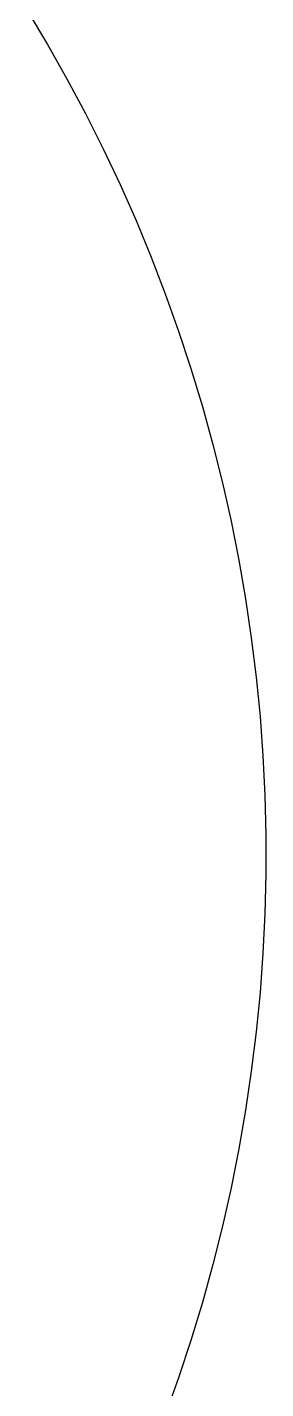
# Model space of a CAD drawing. Extents: x 123 to 256, y -136 to -4.
# Drawn here: x 246.1 to 256, y -92.1 to -35.8 of the extents above; entities that cross this region are included whole.
import ezdxf

# ---------------------------------------------------------------- set-up
doc = ezdxf.new("R2010")
doc.units = 0
doc.layers.add('BLACK', color=7, linetype='CONTINUOUS')

msp = doc.modelspace()

# ---------------------------------------------------------------- linework, layer by layer
at = {"layer": 'BLACK', "linetype": 'CONTINUOUS'}
for p, q in [((246.11512, -35.114786), (246.954195, -36.514697)), ((246.954195, -36.514697), (247.758661, -37.934779)), ((247.758661, -37.934779), (248.528035, -39.374176)), ((248.528035, -39.374176), (249.261852, -40.83202)), ((249.261852, -40.83202), (249.959671, -42.307434)), ((249.959671, -42.307434), (250.621071, -43.799529)), ((250.621071, -43.799529), (251.245654, -45.307407)), ((251.245654, -45.307407), (251.833044, -46.830158)), ((251.833044, -46.830158), (252.382887, -48.366866)), ((252.382887, -48.366866), (252.894852, -49.916604)), ((252.894852, -49.916604), (253.36863, -51.478441)), ((253.36863, -51.478441), (253.803935, -53.051434)), ((253.803935, -53.051434), (254.200507, -54.634636)), ((254.200507, -54.634636), (254.558105, -56.227093)), ((254.558105, -56.227093), (254.876515, -57.827847)), ((254.876515, -57.827847), (255.155544, -59.435933)), ((255.155544, -59.435933), (255.395025, -61.050383)), ((255.395025, -61.050383), (255.594814, -62.670223)), ((255.594814, -62.670223), (255.754789, -64.294479)), ((255.754789, -64.294479), (255.874855, -65.922171)), ((255.874855, -65.922171), (255.954939, -67.55232)), ((255.954939, -67.55232), (255.994993, -69.183943)), ((255.994993, -69.183943), (255.994993, -70.816057)), ((255.994993, -70.816057), (255.954939, -72.44768)), ((255.954939, -72.44768), (255.874855, -74.077829)), ((255.874855, -74.077829), (255.754789, -75.705521)), ((255.754789, -75.705521), (255.594814, -77.329777)), ((255.594814, -77.329777), (255.395025, -78.949617)), ((255.395025, -78.949617), (255.155544, -80.564067)), ((255.155544, -80.564067), (254.876515, -82.172153)), ((254.876515, -82.172153), (254.558105, -83.772907)), ((254.558105, -83.772907), (254.200507, -85.365364)), ((254.200507, -85.365364), (253.803935, -86.948566)), ((253.803935, -86.948566), (253.36863, -88.521559)), ((253.36863, -88.521559), (252.894852, -90.083396)), ((252.894852, -90.083396), (252.382887, -91.633134)), ((252.382887, -91.633134), (251.833044, -93.169842))]:
    msp.add_line(p, q, dxfattribs=at)

doc.saveas('drawing.dxf')
